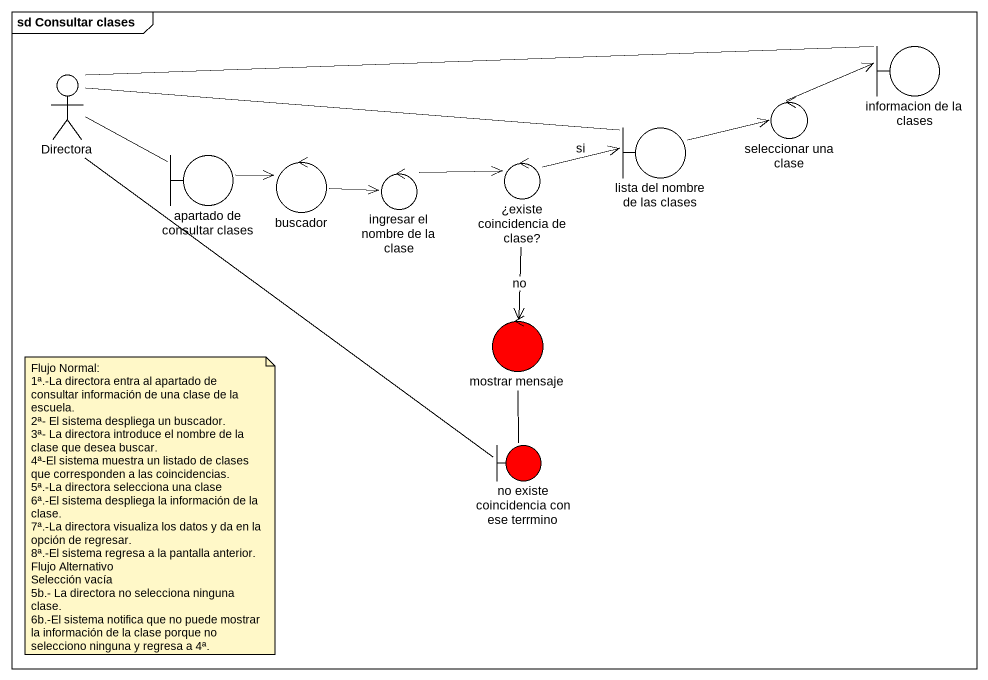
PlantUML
@startuml
mainframe sd Consultar clases
actor Directora
boundary "informacion de la clases" as informacion_de_la_clases
boundary "lista del nombre de las clases" as lista_del_nombre_de_las
control "seleccionar una clase" as seleccionar_una_clase
boundary "apartado de consultar clases" as apartado_de_consultar_clases
control buscador
control "ingresar el nombre de la clase" as ingresar_el_nombre_de_la
control "¿existe coincidencia de clase?" as existe_coincidencia_de_clase
control "mostrar mensaje" as mostrar_mensaje #FF0000
boundary "no existe coincidencia con ese terrmino" as no_existe_coincidencia_con #FF0000
Directora -right- informacion_de_la_clases
Directora -right- lista_del_nombre_de_las
Directora -right- apartado_de_consultar_clases
lista_del_nombre_de_las -right-> seleccionar_una_clase
seleccionar_una_clase -right-> informacion_de_la_clases
apartado_de_consultar_clases -right-> buscador
buscador -right-> ingresar_el_nombre_de_la
ingresar_el_nombre_de_la -right-> existe_coincidencia_de_clase
existe_coincidencia_de_clase -right-> lista_del_nombre_de_las : si
existe_coincidencia_de_clase --> mostrar_mensaje : no
mostrar_mensaje -- no_existe_coincidencia_con
no_existe_coincidencia_con -up- Directora
note as N1
  Flujo Normal:
  1ª.-La directora entra al apartado de consultar información de una clase de la escuela.
  2ª- El sistema despliega un buscador.
  3ª- La directora introduce el nombre de la clase que desea buscar.
  4ª-El sistema muestra un listado de clases que corresponden a las coincidencias.
  5ª.-La directora selecciona una clase
  6ª.-El sistema despliega la información de la clase.
  7ª.-La directora visualiza los datos y da en la opción de regresar.
  8ª.-El sistema regresa a la pantalla anterior.
  Flujo Alternativo
  Selección vacía
  5b.- La directora no selecciona ninguna clase.
  6b.-El sistema notifica que no puede mostrar la información de la clase porque no selecciono ninguna y regresa a 4ª.
end note
@enduml
